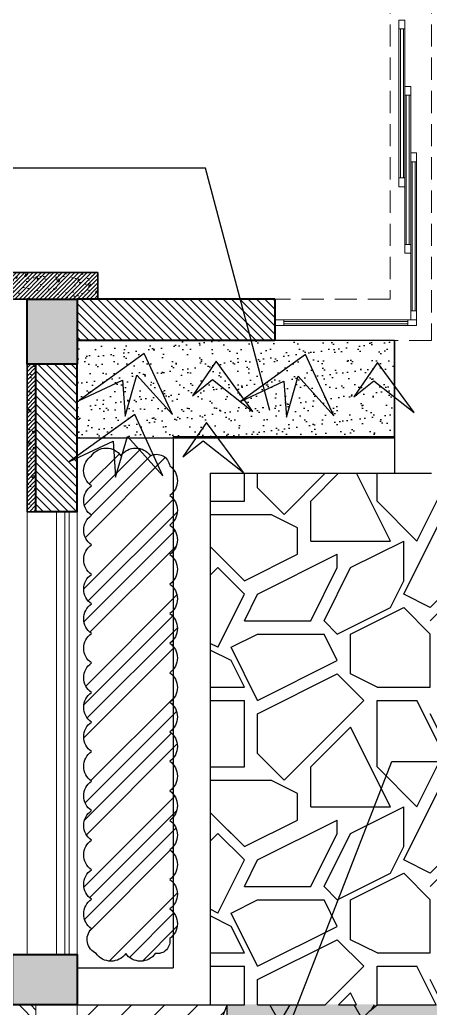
# Model space of a CAD drawing. Extents: x 141531 to 670160, y -200720 to 55914.
# Drawn here: x 518588 to 521370, y -179564 to -172870 of the extents above; entities that cross this region are included whole.
import ezdxf

# ---------------------------------------------------------------- set-up
doc = ezdxf.new("R2010")
doc.units = 0
doc.header["$LTSCALE"] = 1000
doc.header["$MEASUREMENT"] = 0
for name, pattern in [('ACAD_ISO03W100', [30, 12, -18]), ('building$0$c2$0$HIDDEN', [0.375, 0.25, -0.125]), ('DASH', [0.35, 0.25, -0.1])]:
    doc.linetypes.add(name, pattern=pattern)
for name, color, linetype, lineweight in [('01.0墙体线', 7, 'CONTINUOUS', 40), ('01.1新加墙体线', 1, 'CONTINUOUS', 35), ('01.2墙体填充', 251, 'CONTINUOUS', 5), ('02.1家具粗', 4, 'CONTINUOUS', 25), ('02.3家具细', 9, 'CONTINUOUS', 5), ('08.1窗外线', 2, 'CONTINUOUS', 18), ('08.2窗内线', 3, 'CONTINUOUS', 5), ('09.0门用线', 5, 'CONTINUOUS', 15), ('12.0填充线', 8, 'CONTINUOUS', 5), ('13.1柱填充', 8, 'CONTINUOUS', 0), ('16.0分割线', 6, 'ACAD_ISO03W100', 13)]:
    doc.layers.add(name, color=color, linetype=linetype, lineweight=lineweight)
for name, color, linetype in [('乔木标注', 10, 'CONTINUOUS'), ('填充', 3, 'CONTINUOUS'), ('植物', 3, 'CONTINUOUS'), ('灌木', 86, 'CONTINUOUS'), ('灌木填充', 56, 'CONTINUOUS'), ('设计', 4, 'CONTINUOUS')]:
    doc.layers.add(name, color=color, linetype=linetype)
doc.linetypes.add('ZIGZAG', pattern='A,0.0001,-0.2,[131,ltypeshp.shx,S=0.2,R=0,X=-0.2,Y=0],-0.4,[131,ltypeshp.shx,S=0.2,R=180,X=0.2,Y=0],-0.2', length=0.8001)

# ---------------------------------------------------------------- blocks, each defined once
blk = doc.blocks.new('A$C54B12387')
at = {"layer": '02.3家具细', "linetype": 'ACAD_ISO03W100'}
for p, q in [((-37.77768631686922, 20.02306508785114), (-1047.777686316869, 20.02306508785114)), ((-37.77768631686922, 0.02306508785113692), (-1047.777686316869, 0.02306508785113692))]:
    blk.add_line(p, q, dxfattribs=at)
at = {"layer": '09.0门用线'}
for p, q in [((-1047.777686316869, -9.976934912148863), (-1047.777686316869, 30.02306508785114)), ((-37.77768631686922, -9.976934912148863), (-37.77768631686922, 30.02306508785114))]:
    blk.add_line(p, q, dxfattribs=at)
blk.add_lwpolyline([(-1107.777686316869, 30.02306508785114), (22.22231368313078, 30.02306508785114), (22.22231368313078, -9.976934912148863), (-1107.777686316869, -9.976934912148863)], close=True, dxfattribs=at)
blk = doc.blocks.new('A$C51645BE0')
at = {"layer": '02.3家具细', "linetype": 'ACAD_ISO03W100'}
for p, q in [((-47.54707693099044, -16.62072877242463), (-47.54707693099044, 823.3792712275754)), ((-32.54707693099044, -16.62072877242463), (-32.54707693099044, 823.3792712275754))]:
    blk.add_line(p, q, dxfattribs=at)
at = {"layer": '09.0门用线'}
for p, q in [((-60.04707693099044, 823.3792712275754), (-20.04707693099044, 823.3792712275754)), ((-60.04707693099044, -16.62072877242463), (-20.04707693099044, -16.62072877242463))]:
    blk.add_line(p, q, dxfattribs=at)
blk.add_lwpolyline([(-20.04707693099044, 883.3792712275754), (-20.04707693099044, -76.62072877242463), (-60.04707693099044, -76.62072877242463), (-60.04707693099044, 883.3792712275754)], close=True, dxfattribs=at)
blk = doc.blocks.new('sssss')
at = {"layer": '01.2墙体填充'}
h = blk.add_hatch(dxfattribs=at)
h.set_pattern_fill('AN31C,_O', color=256, scale=200, angle=180)
h.set_pattern_definition([(225, (88499.7138645607, -602921.3055193122), (14.14213562373095, -14.14213562373095), []), (230, (88499.7138645607, -602921.3055193122), (-143.4520365201507, 12.55042699651904), [15, -165]), (175, (88499.7138645607, -602921.3055193122), (27.75026672259997, -150.4384267400024), [12, -132]), (280.4514, (88487.75952856068, -602920.2596513121), (-115.7018763428044, -137.8879084121907), [12.748038, -140.2284224]), (226.1842, (88499.7138645607, -602961.3055193122), (-213.4482097251289, 33.10380286580363), [22.5, -247.5]), (276.6356, (88481.92651556071, -602958.5468579123), (-186.9325411097407, -194.8235741800884), [19.1220576, -210.3426]), (171.1842, (88499.7138645607, -602961.3055193122), (-186.9323890267255, -194.8237201850649), [17.99999999999998, -197.9999999999999]), (201, (88479.7138645607, -602951.3055193122), (-119.3814104236923, 80.52377813306778), [15, -165]), (146, (88479.7138645607, -602951.3055193122), (-48.66306638431637, -145.0300090093706), [12, -132]), (251.4514, (88469.7654179607, -602944.5951981123), (-168.044525716298, -64.50609934199042), [12.74803799999999, -140.2284223999998]), (217.5, (88499.7138645607, -602921.3055193122), (-2.431971063458135, -66.57877076626228), [0, -130.4, 0, -134, 0, -132.5]), (187.5, (88499.7138645607, -602921.3055193122), (-52.61390748842974, -78.88234237647205), [0, -76.4, 0, -127.4, 0, -50.5]), (147.5, (88544.31386456068, -602921.3055193122), (-106.7644872344818, 4.510974346875964), [0, -50, 0, -156, 0, -207]), (137.5, (88564.31386456068, -602921.3055193122), (-116.6372338684772, -20.02099646646352), [0, -65, 0, -103.6, 0, -147])])
h.paths.add_polyline_path([(1652.846890380839, -1160.038606155751), (1652.846890380839, -1410.038606155751), (1862.846890380955, -1410.038606155751), (1862.846890380956, -1340.038606183574), (4282.846890380955, -1340.038606183691), (4622.846890380955, -1340.038606183691), (4762.846890381188, -1340.038606183691), (4762.846890381187, -1160.038606155867)])
h = blk.add_hatch(dxfattribs=at)
h.set_pattern_fill('ANSI31,_O', color=256, scale=400, angle=90)
h.set_pattern_definition([(135, (127373.1717902033, -602921.3055193122), (-28.2842712474619, -28.2842712474619), [])])
h.paths.add_polyline_path([(4622.846890380955, -1780.038606155751), (4342.846890380954, -1780.038606155751), (4342.846890381072, -2780.038606183691), (4622.846890380955, -2780.038606183691)])
h.paths.add_polyline_path([(4622.846890380954, -1340.03860618369), (4622.846890380955, -1620.03860618369), (5962.846890381072, -1620.038606183691), (5962.846890381072, -1340.038606183691)])
h = blk.add_hatch(dxfattribs=at)
h.set_pattern_fill('AN31C,_O', color=256, scale=200, angle=180)
h.set_pattern_definition([(225, (127373.1717902033, -602921.3055193122), (14.14213562373095, -14.14213562373095), []), (230, (127373.1717902033, -602921.3055193122), (-143.4520365201507, 12.55042699651904), [15, -165]), (175, (127373.1717902033, -602921.3055193122), (27.75026672259997, -150.4384267400024), [12, -132]), (280.4514, (127361.2174542033, -602920.2596513121), (-115.7018763428044, -137.8879084121907), [12.748038, -140.2284224]), (226.1842, (127373.1717902033, -602961.3055193122), (-213.4482097251289, 33.10380286580363), [22.5, -247.5]), (276.6356, (127355.3844412034, -602958.5468579123), (-186.9325411097407, -194.8235741800884), [19.1220576, -210.3426]), (171.1842, (127373.1717902033, -602961.3055193122), (-186.9323890267255, -194.8237201850649), [17.99999999999998, -197.9999999999999]), (201, (127353.1717902033, -602951.3055193122), (-119.3814104236923, 80.52377813306778), [15, -165]), (146, (127353.1717902033, -602951.3055193122), (-48.66306638431637, -145.0300090093706), [12, -132]), (251.4514, (127343.2233436033, -602944.5951981123), (-168.044525716298, -64.50609934199042), [12.74803799999999, -140.2284223999998]), (217.5, (127373.1717902033, -602921.3055193122), (-2.431971063458135, -66.57877076626228), [0, -130.4, 0, -134, 0, -132.5]), (187.5, (127373.1717902033, -602921.3055193122), (-52.61390748842974, -78.88234237647205), [0, -76.4, 0, -127.4, 0, -50.5]), (147.5, (127417.7717902033, -602921.3055193122), (-106.7644872344818, 4.510974346875964), [0, -50, 0, -156, 0, -207]), (137.5, (127437.7717902033, -602921.3055193122), (-116.6372338684772, -20.02099646646352), [0, -65, 0, -103.6, 0, -147])])
h.paths.add_polyline_path([(4282.846890380955, -2780.038606183691), (4342.846890381072, -2780.038606183691), (4342.846890380955, -1780.038606155751), (4282.846890380955, -1780.038606155635)])
at = {"layer": '12.0填充线'}
h = blk.add_hatch(dxfattribs=at)
h.set_pattern_fill('清波,_O', color=256, scale=800, angle=135)
h.set_pattern_definition([(135, (127373.1717902033, -602921.3055193122), (-1810.193359837562, 678.8225099390861), [12000, -1600, 4000, -800]), (135, (126337.9674625461, -602451.7866166043), (-186.6761902332488, -1318.047040131725), [2400, -264, 4800, -600]), (135, (126609.4964665218, -603119.2954180446), (-3320.573444452027, 2562.554975020048), [6400, -1120, 3200, -800])])
h.paths.add_polyline_path([(4342.846890380955, -9540.03860618369), (4342.846890380955, -6120.038606211629), (4182.846890380955, -6120.03860621163), (2822.846890381072, -6120.03860618369), (2822.846890381072, -7580.038606155751), (2822.846890381072, -7920.03860618369), (2482.846890381072, -7920.038606183691), (532.8468909632647, -7920.038606183691), (-177.1531096190447, -7920.038606183691), (-317.1531096190447, -7920.038606183691), (-497.1531096190447, -7920.038606155518), (-1997.153109619045, -7920.038606183691), (-2467.153109619045, -7920.038606183691), (-2577.153109619045, -7920.038606183691), (-2577.153109619045, -9540.03860618369)])
h.paths.add_polyline_path([(2862.694837045157, -6274.609788307775, -1), (3012.694837045157, -6274.609788307775, -1)], flags=16)
at = {"layer": '13.1柱填充'}
for points in [[(4622.846890380956, -1340.038606183691), (4282.846890380955, -1340.038606183691), (4282.846890380955, -1780.038606155751), (4622.846890380955, -1780.038606155751)], [(4182.846890380955, -5780.038606183691), (4182.846890380955, -6120.03860621163), (4622.846890380955, -6120.03860621163), (4622.846890380955, -5780.038606183691)]]:
    blk.add_hatch(color=256, dxfattribs=at).paths.add_polyline_path(points)
at = {"layer": '01.0墙体线'}
for p, q in [((5962.846890381072, -1340.038606183691), (4622.846890380955, -1340.038606183691)), ((5962.846890381072, -1620.038606183691), (4622.846890380955, -1620.038606183691)), ((4342.846890381072, -2780.038606183691), (4342.846890380955, -1780.038606155751)), ((4622.846890380955, -2780.038606183691), (4622.846890380955, -1780.038606155751)), ((4622.846890380955, -2780.038606183691), (4342.846890381072, -2780.038606183691)), ((4622.846890380839, -5780.038606183691), (4622.846890380955, -6120.03860621163))]:
    blk.add_line(p, q, dxfattribs=at)
at = {"layer": '01.0墙体线', "ltscale": 0.1}
for p, q in [((5962.846890381072, -1340.038606183691), (5962.846890381072, -1620.038606183691)), ((4622.846890380955, -5780.038606183574), (4622.846890380955, -6120.03860621163))]:
    blk.add_line(p, q, dxfattribs=at)
at = {"layer": '01.0墙体线'}
blk.add_lwpolyline([(4282.846890380955, -1780.038606155751), (4282.846890380955, -1340.038606183691), (4622.846890380955, -1340.038606183691), (4622.846890380955, -1780.038606155751)], close=True, dxfattribs=at)
at = {"layer": '01.0墙体线', "ltscale": 0.1}
blk.add_lwpolyline([(4182.846890380955, -6120.03860621163), (4182.846890380955, -5780.038606183691), (4622.846890380955, -5780.038606183691), (4622.846890380955, -6120.03860621163)], close=True, dxfattribs=at)
at = {"layer": '01.1新加墙体线'}
for p, q in [((4762.846890381188, -1160.038606155867), (1652.846890380839, -1160.038606155751)), ((4762.846890381188, -1160.038606155867), (4762.846890381188, -1340.038606183691)), ((4282.846890380955, -1340.038606183691), (1862.846890380955, -1340.038606183574)), ((4282.846890380955, -1780.038606155751), (4282.846890380955, -2780.038606183691)), ((4342.846890381072, -2780.038606183691), (4282.846890380955, -2780.038606183691))]:
    blk.add_line(p, q, dxfattribs=at)
at = {"layer": '02.1家具粗'}
blk.add_lwpolyline([(1862.846890380839, -1410.038606155751), (1652.846890380839, -1410.038606155751), (1652.846890380839, -1160.038606155751), (4762.846890380955, -1160.038606155867), (4762.846890380955, -1340.038606183691), (1862.846890380839, -1340.038606155751), (1862.846890380839, -1410.038606155751)], dxfattribs=at)
at = {"layer": '08.1窗外线'}
for p, q in [((4282.846890380955, -2780.038606183691), (4282.846890380955, -5780.038606155751)), ((4482.846890381072, -2780.038606183691), (4482.846890380955, -5780.038606155751)), ((4622.846890380955, -2780.038606183691), (4622.846890380955, -5780.038606155751))]:
    blk.add_line(p, q, dxfattribs=at)
at = {"layer": '08.1窗外线', "ltscale": 0.1}
for points in [[(-2857.153109619045, -7920.038606183691), (-2857.153109619045, -9820.03860618369), (4622.846890380955, -9820.03860618369), (4622.846890380955, -6120.038606183458)], [(-2577.153109619045, -7920.038606183691), (-2577.153109619045, -9540.03860618369), (4342.846890380955, -9540.03860618369), (4342.846890380955, -6120.038606183458)]]:
    blk.add_lwpolyline(points, dxfattribs=at)
at = {"layer": '08.2窗内线'}
for p, q in [((4537.846890381072, -2780.038606183691), (4537.846890380955, -5780.038606155751)), ((4567.846890380955, -2780.038606183691), (4567.846890380955, -5780.038606155751))]:
    blk.add_line(p, q, dxfattribs=at)
at = {"layer": '16.0分割线', "linetype": 'building$0$c2$0$HIDDEN', "ltscale": 0.6}
for points in [[(7022.846890381072, 5019.961393872421), (7022.846890381072, -1620.038606183691), (5962.846890381072, -1620.038606183691)], [(6742.846890381072, 5019.961393872421), (6742.846890381072, -1340.038606183691), (5962.846890381072, -1340.038606183691)]]:
    blk.add_lwpolyline(points, dxfattribs=at)
at = {"layer": '02.1家具粗', "rotation": 90}
for name, p in [('A$C54B12387', (6832.869955468923, 527.7390801331785)), ('A$C54B12387', (6872.869955468923, 77.7390801331785)), ('A$C54B12387', (6912.869955468923, -372.2609198668215)), ('A$C51645BE0', (6846.226161608589, -1459.9915292527))]:
    blk.add_blockref(name, p, dxfattribs=at)

msp = doc.modelspace()

# ---------------------------------------------------------------- hatches: boundary and pattern name
at = {"layer": '植物'}
h = msp.add_hatch(dxfattribs=at)
h.set_pattern_fill('GRASS', color=8, scale=150, style=0)
h.set_pattern_definition([(90, (0, 0), (-299.3386424999999, 299.3386425), [79.374198, -519.303045]), (45, (0, 0), (-299.3388465244531, 299.3388465244531), [79.374198, -343.954845]), (135, (0, 0), (-299.3388465244531, -299.3388465244531), [79.374198, -343.954845])])
edge = h.paths.add_edge_path()
edge.add_line((529877.7224626108, -176341.4382966139), (529877.7224626108, -177980.2561468896))
edge.add_line((529877.7224626108, -177980.2561468896), (529877.7224626108, -179861.8264880377))
edge.add_arc((528664.0483636793, -184365.5145301236), 4664.355346545197, 74.91795780203441, 141.3925539093199)
edge.add_arc((522838.9667078115, -179625.1567662766), 2846.336936240639, 258.1699049668415, 319.9921740662912, ccw=False)
edge.add_arc((522839.8219525127, -179621.0736560449), 2850.508654431459, 178.3096170879994, 258.1699049668407, ccw=False)
edge.add_line((519990.5537667215, -179536.9880185868), (525277.7224626741, -179541.4382965857))
edge.add_line((525277.7224626741, -179541.4382965857), (525277.7224626745, -175041.4382965859))
edge.add_line((525277.7224626745, -175041.4382965859), (524357.7224626122, -175041.4382965859))
edge.add_line((524357.7224626122, -175041.4382965859), (524357.722462612, -174761.4382965859))
edge.add_line((524357.722462612, -174761.4382965859), (526857.7224626114, -174761.4382965861))
edge.add_line((526857.7224626114, -174761.4382965861), (526857.7224626117, -167861.4382965301))
edge.add_line((526857.7224626117, -167861.4382965301), (526257.7224626114, -167861.4382965301))
edge.add_line((526257.7224626114, -167861.4382965301), (526257.7224626116, -161061.4382965856))
edge.add_line((526257.7224626116, -161061.4382965856), (525664.3066121985, -160995.7976417362))
edge.add_arc((528900.2740445666, -161359.3821866411), 3256.32905963764, 80.71353638193062, 173.5892876465578, ccw=False)
edge.add_arc((530208.8769035366, -161920.7441775264), 3855.38741857956, 2.6147972675971687e-12, 101.71977996737388, ccw=False)
edge.add_arc((537564.4509100957, -163081.2908783881), 3687.570310591164, 161.6561775590451, 248.9458454657486)
edge.add_line((536239.6905895713, -166522.6837488285), (536609.7168895401, -166812.034855111))
edge.add_line((536609.7168895401, -166812.034855111), (536801.4873167855, -167894.1082056122))
edge.add_line((536801.4873167855, -167894.1082056122), (537332.4837742855, -169015.2090889972))
edge.add_line((537332.4837742855, -169015.2090889972), (537274.333060214, -170894.097817163))
edge.add_line((537274.333060214, -170894.097817163), (537573.9600523558, -171570.7287626891))
edge.add_line((537573.9600523558, -171570.7287626891), (538335.5498742068, -172468.861608515))
edge.add_line((538335.5498742068, -172468.861608515), (538534.5015709653, -173213.1559205071))
edge.add_line((538534.5015709653, -173213.1559205071), (537502.1804232171, -174775.2310317635))
edge.add_line((537502.1804232171, -174775.2310317635), (536860.4145328017, -176341.4382966139))
edge.add_line((536860.4145328017, -176341.4382966139), (529877.7224626108, -176341.4382966139))
edge.add_line((529877.7224626108, -176341.4382966139), (529877.7224626108, -179861.8264880377))
edge.add_line((529877.7224626108, -179861.8264880377), (529877.7224626108, -176341.4382966139))
h.paths.add_polyline_path([(525418.1195121993, -178928.4017747609), (525327.7224626744, -178756.8117390911), (525327.7224626744, -178428.4017747609), (525545.9551414195, -178406.0220916133), (525727.7224626744, -178809.68572892)], flags=16)
h.paths.add_polyline_path([(525778.4808638868, -178716.6768823628), (526126.3266978818, -178762.4588171549), (526238.7574552827, -178351.090322403), (526064.6928678451, -178100.8061766446), (525633.491104281, -178359.2950023293)], flags=16)
h.paths.add_polyline_path([(526498.2305120719, -178806.9039977642), (526249.0155473357, -178627.9266109852), (526378.213644905, -178188.3871497301), (526871.3610543751, -178254.8247422171), (526694.1602371631, -178658.4883795239)], flags=16)
h.paths.add_polyline_path([(526887.5761961384, -178502.5370708672), (526715.9850775318, -178923.9839743403), (526986.0093616658, -179171.7448314857), (527327.7224626744, -178928.4017747609), (527289.6744390002, -178530.9440346587)], flags=16)
h.paths.add_polyline_path([(527425.3158500113, -178918.5639686866), (527773.1616840063, -178964.3459034786), (527885.5924414074, -178552.9774087268), (527711.5278539696, -178302.6932629684), (527430.9923192543, -178537.2014129195)], flags=16)
h.paths.add_polyline_path([(528045.2640480757, -178621.9353262922), (527817.1834266549, -178283.6074470565), (527925.2471809088, -178003.4184782581), (528418.3945903789, -178069.8560707451), (528241.1937731669, -178473.5197080519)], flags=16)
h.paths.add_polyline_path([(528301.092430512, -178502.5370708672), (528129.5013119054, -178923.9839743403), (528657.1494770298, -179171.7448314857), (528784.6463121921, -178646.9468876264), (528535.0780574109, -178423.3216851161)], flags=16)
h.paths.add_polyline_path([(528878.9386107197, -178918.5639686866), (529226.7844447148, -178964.3459034786), (529339.2152021157, -178552.9774087268), (529165.150614678, -178302.6932629684), (528884.6150799628, -178537.2014129195)], flags=16)
h.paths.add_polyline_path([(529498.8868087841, -178621.9353262922), (529270.8061873633, -178283.6074470565), (529378.8699416172, -178003.4184782581), (529821.4410542876, -178063.0423527132), (529811.1142145953, -178522.1708913674)], flags=16)
h.paths.add_polyline_path([(521627.8946772941, -179707.0122689554), (521783.8749720569, -179601.8595909104), (522246.4115253283, -179586.9954017885), (522179.9739328412, -180080.1428112585), (521776.3102955344, -179902.9419940465)], flags=16)
h.paths.add_polyline_path([(521747.2929327191, -179962.8406513916), (521325.8460292461, -179791.2495327851), (521078.0851721006, -180061.273816919), (521431.0256463295, -180466.4837852439), (521728.5194314794, -180228.5780218568)], flags=16)
h.paths.add_polyline_path([(521331.2660348999, -180500.5803052646), (521285.4841001078, -180848.4261392596), (521696.8525948597, -180960.8568966606), (521947.136740618, -180786.7923092229), (521712.6285906668, -180506.2567745076)], flags=16)
h.paths.add_polyline_path([(521627.8946772941, -181120.5285033289), (521966.2225565299, -180892.4478819082), (522246.4115253283, -181000.5116361621), (522179.9739328412, -181493.6590456321), (521776.3102955344, -181316.4582284201)], flags=16)
h.paths.add_polyline_path([(521747.2929327191, -181376.3568857652), (521325.8460292461, -181204.7657671586), (521078.0851721006, -181732.4139322831), (521602.8831159599, -181859.9107674454), (521826.5083184703, -181610.3425126642)], flags=16)
h.paths.add_polyline_path([(521331.2660348999, -181954.203065973), (521285.4841001078, -182302.048899968), (521696.8525948597, -182414.479657369), (521947.136740618, -182240.4150699313), (521712.6285906668, -181959.879535216)], flags=16)
at = {"layer": '灌木填充', "ltscale": 0.3}
h = msp.add_hatch(dxfattribs=at)
h.set_pattern_fill('AR-SAND', color=56, scale=50, style=0)
h.set_pattern_definition([(37.50000000000001, (0, 0), (-4.000078239960125, 122.3533093323356), [0, -96.52, 0, -107.95, 0, -103.1875]), (7.499999999999999, (0, 0), (112.3808207845006, 179.2062751420885), [0, -52.07000000000001, 0, -86.995, 0, -33.3375]), (327.5, (-78.105, 0), (197.7480925603645, 0.3592961696364028), [0, -31.75, 0, -114.3, 0, -149.225]), (317.5, (-78.105, 0), (190.8891131180743, 55.73233081430404), [0, -15.875, 0, -74.92999999999999, 0, -85.725])])
h.paths.add_polyline_path([(521127.7224626121, -175041.4382965859), (518977.722462612, -175041.4382965859), (518977.722462612, -175701.4382965719), (519627.722462612, -175701.4382965719), (521127.7224626121, -175701.4382965719)])
h = msp.add_hatch(dxfattribs=at)
h.set_pattern_fill('ANSI34', color=56, scale=50, style=0)
h.set_pattern_definition([(45, (0, 0), (-336.7596045400933, 336.7596045400933), []), (45, (112.25325, 0), (-336.7596045400933, 336.7596045400933), []), (45, (224.5065, 0), (-336.7596045400933, 336.7596045400933), []), (45, (336.76, 0), (-336.7596045400933, 336.7596045400933), [])])
edge = h.paths.add_edge_path()
edge.add_arc((519173.4721158263, -175892.5075017019), 122.0789849185691, 35.000000049749076, 144.9999999502509, ccw=False)
edge.add_arc((519373.4746158263, -175892.5075017019), 122.0789849185691, 35.000000049749076, 144.9999999502509, ccw=False)
edge.add_arc((519514.6518496283, -175902.8799832273), 90.3253822741382, 7.12046366546798, 117.1204635659781, ccw=False)
edge.add_arc((519534.2589888931, -175991.6848702155), 122.0789849186096, -54.99999995024751, 54.99999995024751, ccw=False)
edge.add_arc((519534.2589888931, -176191.6873702155), 122.0789849186096, -54.99999995024751, 54.99999995024751, ccw=False)
edge.add_arc((519534.2589888931, -176391.6898702155), 122.0789849186096, -54.99999995024751, 54.99999995024751, ccw=False)
edge.add_arc((519534.2589888931, -176591.6923702155), 122.0789849185763, -54.99999995026212, 54.99999995026991, ccw=False)
edge.add_arc((519534.2589888931, -176791.6948702155), 122.0789849186096, -54.99999995024751, 54.99999995024751, ccw=False)
edge.add_arc((519534.2589888931, -176991.6973702155), 122.0789849186096, -54.99999995024751, 54.99999995024751, ccw=False)
edge.add_arc((519534.2589888931, -177191.6998702155), 122.0789849186096, -54.99999995024751, 54.99999995024751, ccw=False)
edge.add_arc((519534.2589888931, -177391.7023702155), 122.0789849186096, -54.99999995024751, 54.99999995024751, ccw=False)
edge.add_arc((519534.2589888931, -177591.7048702155), 122.0789849186096, -54.99999995024751, 54.99999995024751, ccw=False)
edge.add_arc((519534.2589888931, -177791.7073702155), 122.0789849186096, -54.99999995024751, 54.99999995024751, ccw=False)
edge.add_arc((519534.2589888931, -177991.7098702155), 122.0789849186096, -54.99999995024751, 54.99999995024751, ccw=False)
edge.add_arc((519534.2589888931, -178191.7123702155), 122.0789849186096, -54.99999995024751, 54.99999995024751, ccw=False)
edge.add_arc((519534.2589888931, -178391.7148702155), 122.0789849186096, -54.99999995024751, 54.99999995024751, ccw=False)
edge.add_arc((519534.2589888931, -178591.7173702155), 122.0789849186096, -54.99999995024751, 54.99999995024751, ccw=False)
edge.add_arc((519534.2589888931, -178791.7198702155), 122.0789849186096, -54.99999995024751, 54.99999995024751, ccw=False)
edge.add_arc((519534.2589888931, -178991.7223702155), 122.0789849186096, -54.99999995024751, 54.99999995024751, ccw=False)
edge.add_arc((519519.534742911, -179108.2195212456), 86.33642402155144, -98.98503524821012, 11.01496465231412, ccw=False)
edge.add_arc((519406.0497731508, -179123.4748960536), 122.0789849186335, 215.0000000497447, 324.99999995025536, ccw=False)
edge.add_arc((519206.0472731507, -179123.4748960536), 122.0789849186335, 215.0000000497447, 324.99999995025536, ccw=False)
edge.add_arc((519148.3753883187, -179098.3781685462), 104.1118482216212, 136.0100831367407, 246.0100830372674, ccw=False)
edge.add_arc((519143.4924950362, -178926.0679325879), 122.0789849186096, 125.00000004975249, 234.9999999502475, ccw=False)
edge.add_arc((519143.4924950362, -178726.0654325879), 122.0789849186096, 125.00000004975249, 234.9999999502475, ccw=False)
edge.add_arc((519143.4924950362, -178526.0629325879), 122.0789849186096, 125.00000004975249, 234.9999999502475, ccw=False)
edge.add_arc((519143.4924950362, -178326.0604325879), 122.0789849186096, 125.00000004975249, 234.9999999502475, ccw=False)
edge.add_arc((519143.4924950362, -178126.0579325879), 122.0789849186096, 125.00000004975249, 234.9999999502475, ccw=False)
edge.add_arc((519143.4924950362, -177926.0554325879), 122.0789849186096, 125.00000004975249, 234.9999999502475, ccw=False)
edge.add_arc((519143.4924950362, -177726.0529325879), 122.0789849186096, 125.00000004975249, 234.9999999502475, ccw=False)
edge.add_arc((519143.4924950361, -177526.0504325879), 122.0789849185763, 125.0000000497379, 234.9999999502699, ccw=False)
edge.add_arc((519143.4924950362, -177326.0479325879), 122.0789849186096, 125.00000004975249, 234.9999999502475, ccw=False)
edge.add_arc((519143.4924950362, -177126.0454325879), 122.0789849186096, 125.00000004975249, 234.9999999502475, ccw=False)
edge.add_arc((519143.4924950362, -176926.0429325879), 122.0789849186096, 125.00000004975249, 234.9999999502475, ccw=False)
edge.add_arc((519143.4924950362, -176726.0404325879), 122.0789849186096, 125.00000004975249, 234.9999999502475, ccw=False)
edge.add_arc((519143.4924950362, -176526.0379325879), 122.0789849186096, 125.00000004975249, 234.9999999502475, ccw=False)
edge.add_arc((519143.4924950362, -176326.0354325879), 122.0789849186096, 125.00000004975249, 234.9999999502475, ccw=False)
edge.add_arc((519143.4924950362, -176126.0329325879), 122.0789849186096, 125.00000004975249, 234.9999999502475, ccw=False)
edge.add_arc((519144.7330212581, -175924.25877754), 124.2417763824155, 125.00000004974859, 234.9999999502436, ccw=False)
at = {"layer": '灌木填充'}
h = msp.add_hatch(dxfattribs=at)
h.set_pattern_fill('ANSI31', color=56, scale=100, style=0)
h.set_pattern_definition([(45, (0, 0), (-112.2532015133644, 112.2532015133644), [])])
edge = h.paths.add_edge_path()
edge.add_arc((518661.547578333, -181789.7778356471), 1329.183289252657, 283.7609512766718, 370.865736870146)
edge.add_arc((522703.0558547926, -180577.0702227131), 2900.391179538222, 171.776639155929, 199.373790223821, ccw=False)
edge.add_arc((522703.0558547946, -180577.0702227134), 2900.39117954022, 159.0798640516052, 171.7766391559294, ccw=False)
edge.add_line((519993.861231306, -179541.4382965857), (518977.722462612, -179541.4382966138))
edge.add_line((518977.722462612, -179541.4382966138), (518977.722462612, -183080.8090742233))
at = {"layer": '灌木填充', "ltscale": 0.3}
h = msp.add_hatch(dxfattribs=at)
h.set_pattern_fill('TRIANG', color=56, scale=200, style=0)
h.set_pattern_definition([(59.99999999999999, (0, 0), (-285.749897581405, 494.9334591314033), [285.75, -285.75]), (120, (0, 0), (-571.499897581405, 5.913140346258672e-05), [285.75, -285.75]), (0, (-142.875, 247.467), (285.75, 494.9333999999999), [285.75, -285.75])])
edge = h.paths.add_edge_path()
edge.add_arc((523039.8630417194, -179592.0779024317), 3046.422721606797, 179.047548685773, 218.1269618707361)
edge.add_arc((519705.1120531902, -180832.1046851868), 1136.264955403446, 325.6671334638446, 372.2328856211984)
edge.add_arc((518823.4452524288, -181023.2575596079), 2038.415590809921, 12.23288562120084, 20.97932364556202)
edge.add_arc((521468.8210526285, -180143.6204359304), 757.0601609391721, 127.3048881853872, 191.4140982475803, ccw=False)
edge.add_line((521009.9999999996, -179541.4382965857), (519993.861231306, -179541.4382965857))

# ---------------------------------------------------------------- linework, layer by layer
at = {"layer": '乔木标注', "ltscale": 0.3}
for points in [[(520281.6255346862, -175515.4801526774), (519847.2083365578, -173875.8426454468), (518126.8055094756, -173875.8426454468)], [(519981.5712652933, -180795.9795084732), (521110.1500229978, -177892.8666892886), (522291.2736650282, -177892.8666892886)]]:
    msp.add_lwpolyline(points, dxfattribs=at)
at = {"layer": '填充', "color": 8}
for p, q in [((520109.9999999997, -176130.0000000001), (520109.9999999997, -175941.438296586)), ((520199.9999999997, -176040.0000000001), (520199.9999999997, -175941.438296586)), ((520379.9893181025, -176220.0095129804), (520658.5605344968, -175941.438296586)), ((520559.9893181022, -176130.0095129806), (520748.5605344967, -175941.4382965861)), ((521099.989795664, -176399.9834279099), (520870.7172297727, -175941.4382965858)), ((521009.9999999997, -176130), (521009.9999999997, -175941.438296586)), ((520379.9958008573, -176219.996377765), (520199.9962542733, -176039.9968311811)), ((521279.9952677289, -176399.9724837345), (521459.9897956641, -176039.98342791)), ((519877.7224626119, -176130), (520109.9999999997, -176130)), ((520559.9999999997, -176400), (520559.9999999997, -176130)), ((521279.9958008571, -176399.9963777649), (521009.9958445851, -176129.9964214929)), ((519877.7224626119, -176220), (520289.9999999997, -176220)), ((520469.9923612755, -176309.9962428509), (520289.9978333632, -176219.9989788833)), ((521189.9918959027, -176760.0157625171), (521459.9917376501, -176220.0160790909)), ((520469.9999999997, -176490), (520469.9999999997, -176310)), ((520109.9957699365, -176669.9963408034), (519877.722462612, -176437.7230334788)), ((520019.9957699365, -176579.9963408035), (519877.7224626119, -176437.7230334789)), ((520559.9999999997, -176400), (521099.9999999997, -176400)), ((520830.0028639653, -176579.9962721085), (521189.9919197269, -176400.0017440477)), ((521189.9999999997, -176670), (521189.9999999997, -176400)), ((520110.0028726858, -176669.9962728287), (520469.9919284474, -176490.0017447678)), ((520200.0028639652, -176759.9962721086), (520740.002547297, -176489.9964301726)), ((520739.9999999997, -176580), (520739.9999999997, -176490)), ((519877.7224626119, -176632.2763684709), (519929.9771203812, -176580.0217107016)), ((520109.9957699366, -176759.9963408034), (519929.9962233527, -176579.9967942195)), ((520559.9918959027, -176940.0157625171), (520739.9864238378, -176580.0267066926)), ((520649.9918959028, -176940.0157625169), (520829.9864238378, -176580.0267066925)), ((521369.9770568708, -176940.0217711916), (521729.9770409932, -176580.0217870692)), ((521369.9893181025, -176850.0095099599), (521639.9892743744, -176580.0095536879)), ((521100.002736032, -176849.9945279123), (521189.9999999997, -176670)), ((519929.9919250159, -177120.0157055398), (520109.9864529512, -176760.0266497154)), ((520110.0055999976, -176939.9908000208), (520200.0028639652, -176759.9962721086)), ((521369.992304298, -176849.9962137375), (521189.9977763857, -176759.9989497699)), ((520740.0028639651, -177029.9962721086), (521099.9919197267, -176850.0017440478)), ((520830.0028639652, -177029.9962721086), (521189.9919197269, -176850.0017440477)), ((521369.9957669162, -177029.9963408034), (521189.9962203322, -176849.9967942195)), ((520109.9999999997, -176940), (520559.9999999997, -176940)), ((520739.9957669162, -177029.9963408033), (520649.9953572282, -176939.9959311153)), ((520020.0028726858, -177119.9962728287), (520199.9974005666, -177029.9990087982)), ((520199.9999999997, -177030), (520649.9999999997, -177030)), ((520739.9897963844, -177209.9834191896), (520649.9925323538, -177029.9888913088)), ((520829.9999999997, -177300), (520829.9999999997, -177030)), ((521369.9999999997, -177390), (521369.9999999997, -177030)), ((519929.9923114085, -177119.9962168656), (519877.722462612, -177093.861292464)), ((520199.9897963841, -177479.9834191896), (520019.9952683233, -177119.994363428)), ((520019.9923114085, -177209.9962168656), (519877.7224626119, -177138.8612924582)), ((520109.9898319374, -177389.9834735752), (520019.992567907, -177209.9889456943)), ((520200.0028639651, -177479.9962721086), (520740.002547297, -177209.9964301726)), ((520200.0028639652, -177569.9962721086), (520740.002547297, -177299.9964301726)), ((520919.9957669162, -177479.9963408035), (520739.9962203322, -177299.9967942195)), ((521009.9923042981, -177389.9962137375), (520829.9977763859, -177299.9989497699)), ((519877.7224626119, -177390), (520109.9999999997, -177390)), ((521009.9999999997, -177390), (521369.9999999997, -177390)), ((519877.7224626119, -177480), (520109.9999999997, -177480)), ((520109.9999999997, -177930.0000000001), (520109.9999999997, -177480.0000000001)), ((520379.9893181022, -178020.00950996), (520919.9892306463, -177480.009597416)), ((521009.9999999997, -177480), (521279.9999999997, -177480)), ((521009.9999999997, -177930), (521009.9999999997, -177480)), ((521459.9897963844, -177839.9834191897), (521279.9952683235, -177479.994363428)), ((520199.9999999997, -177840.0000000001), (520199.9999999997, -177570.0000000001)), ((521549.9897963842, -177929.9834191896), (521369.9952683233, -177569.9943634279)), ((520559.9893181022, -177930.00950996), (520829.9892743743, -177660.009553688)), ((521099.9897963842, -178199.9834191897), (520829.9899544482, -177659.9837358578)), ((520379.9957669162, -178019.9963408035), (520199.9962203322, -177839.9967942195)), ((521279.9952684491, -178199.9724750141), (521459.9897963844, -177839.9834191897)), ((519877.7224626119, -177930), (520109.9999999997, -177930)), ((520559.9999999997, -178200), (520559.9999999997, -177930)), ((521279.9957669161, -178199.9963408034), (521009.9958106441, -177929.9963845314)), ((519877.7224626119, -178020), (520289.9999999997, -178020)), ((520469.992304298, -178109.9962137374), (520289.9977763857, -178019.9989497698)), ((521189.9918990309, -178560.0157554066), (521459.9917407783, -178020.0160719805)), ((520469.9999999997, -178290), (520469.9999999997, -178110)), ((520559.9999999997, -178200), (521099.9999999997, -178200)), ((520830.0029183511, -178379.9962365552), (521189.9919741127, -178200.0017084944)), ((521189.9999999997, -178470), (521189.9999999997, -178200)), ((520109.9957359954, -178469.9963038418), (519877.7224626119, -178237.7230304582)), ((520019.9957359955, -178379.9963038419), (519877.7224626119, -178237.7230304582)), ((520110.0029270715, -178469.9962372753), (520469.9919828332, -178290.0017092145)), ((520200.0029183509, -178559.9962365553), (520740.0026016828, -178289.9963946193)), ((520739.9999999997, -178380), (520739.9999999997, -178290)), ((519877.7224626119, -178432.2763654505), (519929.9771203812, -178380.0217076812)), ((520109.9957359956, -178559.9963038419), (519929.9961894116, -178379.9967572579)), ((520559.9918990309, -178740.0157554064), (520739.986426966, -178380.0266995819)), ((520649.9918990309, -178740.0157554065), (520829.986426966, -178380.026699582)), ((521369.9770568708, -178740.0217681711), (521729.9770409932, -178380.0217840487)), ((521369.9893181025, -178650.0095069395), (521639.9892743744, -178380.0095506675)), ((521100.002736032, -178649.9945279123), (521189.9999999997, -178470)), ((519929.9919281442, -178920.0156984292), (520109.9864560794, -178560.0266426047)), ((520110.0056543833, -178739.9907644675), (520200.0029183509, -178559.9962365553)), ((521369.9922473207, -178649.9961846241), (521189.9977194085, -178559.9989206565)), ((520740.0029183509, -178829.9962365553), (521099.9919741126, -178650.0017084944)), ((520830.002918351, -178829.9962365553), (521189.9919741127, -178650.0017084944)), ((521369.995732975, -178829.9963038418), (521189.9961863911, -178649.9967572578)), ((520109.9999999997, -178740), (520559.9999999997, -178740)), ((520739.9957329751, -178829.9963038417), (520649.995323287, -178739.9958941537)), ((520020.0029270715, -178919.9962372754), (520199.9974549523, -178829.9989732449)), ((520199.9999999997, -178830), (520649.9999999997, -178830)), ((520739.9897971044, -179009.9834104692), (520649.9925330739, -178829.9888825883)), ((520829.9999999997, -179100), (520829.9999999997, -178830)), ((521369.9999999997, -179190), (521369.9999999997, -178830)), ((519929.9922544312, -178919.9961877522), (519877.7224626119, -178893.8612918392)), ((520019.9922544312, -179009.9961877522), (519877.7224626119, -178938.8612918334)), ((520199.9897971043, -179279.9834104689), (520019.9952690435, -178919.9943547073)), ((520109.9898326575, -179189.9834648547), (520019.9925686271, -179009.9889369738)), ((520200.002918351, -179279.9962365553), (520740.0026016828, -179009.9963946193)), ((520200.0029183511, -179369.9962365553), (520740.0026016829, -179099.9963946193)), ((520919.9957329751, -179279.9963038419), (520739.9961863911, -179099.996757258)), ((521009.9922473206, -179189.996184624), (520829.9977194084, -179099.9989206564)), ((519877.7224626119, -179190), (520109.9999999997, -179190)), ((521009.9999999997, -179190), (521369.9999999997, -179190)), ((519877.7224626119, -179280), (520109.9999999997, -179280)), ((520109.9999999997, -179541.4382965857), (520109.9999999997, -179280.0000000001)), ((520658.5605284563, -179541.4382965857), (520919.9892306464, -179280.0095943955)), ((521009.9999999997, -179280), (521279.9999999997, -179280)), ((521009.9999999997, -179541.4382965857), (521009.9999999997, -179280)), ((521410.7172401134, -179541.4382965857), (521279.9952690435, -179279.9943547075)), ((520199.9999999995, -179541.4382965857), (520199.9999999997, -179370.0000000001)), ((521455.7172400685, -179541.4382965857), (521369.9952690435, -179369.9943547074)), ((520748.5605284562, -179541.4382965857), (520829.9892743743, -179460.0095506676)), ((520870.7172399334, -179541.4382965857), (520829.9899551683, -179459.9837271373)), ((519877.7224626122, -179541.4382965857), (520109.9999999997, -179541.4382965857)), ((520199.9999999994, -179541.4382965857), (520658.5605284563, -179541.4382965857)), ((520748.5605284562, -179541.4382965857), (520870.7172399334, -179541.4382965857)), ((521009.9999999997, -179541.4382965857), (521410.7172401133, -179541.4382965856))]:
    msp.add_line(p, q, dxfattribs=at)
at = {"layer": '植物'}
for points in [[(519431.4847994089, -175129.7765623751), (518990.2180650717, -175447.2345728287), (519284.3962655229, -175310.2266408554), (519301.110639962, -175554.1676892706), (519381.3411097523, -175276.8096962571), (519622.0319527836, -175544.1428824593)], [(519918.1232476964, -175182.8808162629), (519758.0604447076, -175416.5916072089), (519894.7430586283, -175306.9275774071), (520168.1088528087, -175522.6606455955)], [(520524.9553385429, -175136.9207139048), (520083.6886042057, -175454.3787243583), (520377.8668046569, -175317.3707923851), (520394.581179096, -175561.3118408002), (520474.8116488863, -175283.9538477868), (520715.5024919176, -175551.2870339889)], [(521011.5937868304, -175190.0249677926), (520851.5309838416, -175423.7357587385), (520988.2135977623, -175314.0717289367), (521261.5793919427, -175529.8047971251)], [(519367.162803105, -175544.1377461927), (518925.8960687678, -175861.5957566463), (519220.0742692187, -175724.587824673), (519236.7886436578, -175968.5288730882), (519317.0191134481, -175691.1708800747), (519557.7099564794, -175958.5040662769)], [(519853.8012513925, -175597.2420000805), (519693.7384484037, -175830.9527910265), (519830.4210623241, -175721.2887612247), (520103.7868565045, -175937.0218294131)]]:
    msp.add_lwpolyline(points, close=True, dxfattribs=at)
at = {"layer": '灌木', "linetype": 'ZIGZAG', "ltscale": 0.2}
msp.add_lwpolyline([(521127.7224626121, -175041.4382965859), (518977.722462612, -175041.4382965859), (518977.722462612, -175701.4382965719), (519627.722462612, -175701.4382965719), (521127.7224626121, -175701.4382965719)], close=True, dxfattribs=at)
at = {"layer": '灌木'}
msp.add_lwpolyline([(519073.4708658264, -175822.4858724921, -0.52056705), (519273.4733658263, -175822.4858724921, -0.52056705), (519473.4758658262, -175822.4858724921, -0.52056705), (519604.2806181029, -175891.6836202155, -0.52056705), (519604.2806181029, -176091.6861202155, -0.52056705), (519604.2806181029, -176291.6886202155, -0.52056705), (519604.2806181029, -176491.6911202155, -0.52056705), (519604.2806181029, -176691.6936202155, -0.52056705), (519604.2806181029, -176891.6961202155, -0.52056705), (519604.2806181029, -177091.6986202155, -0.52056705), (519604.2806181029, -177291.7011202155, -0.52056705), (519604.2806181029, -177491.7036202155, -0.52056705), (519604.2806181029, -177691.7061202155, -0.52056705), (519604.2806181029, -177891.7086202155, -0.52056705), (519604.2806181029, -178091.7111202155, -0.52056705), (519604.2806181029, -178291.7136202155, -0.52056705), (519604.2806181029, -178491.7161202155, -0.52056705), (519604.2806181029, -178691.7186202155, -0.52056705), (519604.2806181029, -178891.7211202155, -0.52056705), (519604.2806181029, -179091.7236202155, -0.52056705), (519506.0510231508, -179193.4965252634, -0.52056705), (519306.0485231507, -179193.4965252634, -0.52056705), (519106.0460231507, -179193.4965252634, -0.52056705), (519073.4708658264, -179026.0691825879, -0.52056705), (519073.4708658264, -178826.0666825879, -0.52056705), (519073.4708658264, -178626.0641825879, -0.52056705), (519073.4708658264, -178426.0616825879, -0.52056705), (519073.4708658264, -178226.0591825879, -0.52056705), (519073.4708658264, -178026.0566825879, -0.52056705), (519073.4708658264, -177826.0541825879, -0.52056705), (519073.4708658264, -177626.0516825879, -0.52056705), (519073.4708658264, -177426.0491825879, -0.52056705), (519073.4708658264, -177226.0466825879, -0.52056705), (519073.4708658264, -177026.0441825879, -0.52056705), (519073.4708658264, -176826.0416825879, -0.52056705), (519073.4708658264, -176626.0391825879, -0.52056705), (519073.4708658264, -176426.0366825879, -0.52056705), (519073.4708658264, -176226.0341825879, -0.52056705), (519073.4708658264, -176026.0316825879, -0.52056705)], format="xyb", close=True, dxfattribs=at)
at = {"layer": '灌木', "linetype": 'ZIGZAG', "ltscale": 0.2}
for points in [[(518977.7224626121, -183080.8090742233, 0.3994896301788166), (519966.9007605296, -181539.215894886, -0.1776496497153781), (519993.861231306, -179541.4382965857, -4.934390679117644)], [(520575.9651550027, -181346.4231978663, -0.1730561486084124), (519993.861231306, -179541.4382965857)], [(520643.4111371612, -181472.9579272768, 0.2477372265716784), (520763.5888622142, -180418.9159950753, -0.3346869033259485), (521009.9999999995, -179541.4382965857, -2.019125334556657)]]:
    msp.add_lwpolyline(points, format="xyb", dxfattribs=at)
at = {"layer": '设计'}
for p, q in [((521127.7224626121, -175041.4382965859), (521127.7224626121, -175941.438296586)), ((519627.7224626119, -175691.438296586), (521127.7224626121, -175691.438296586)), ((519627.7224626119, -175691.438296586), (519627.7224626121, -179291.4382965857)), ((519877.722462612, -175941.438296586), (521377.7224626121, -175941.438296586)), ((519877.722462612, -175941.438296586), (519877.7224626121, -179541.4382965857)), ((518977.722462612, -179291.4382965857), (519627.7224626121, -179291.4382965857)), ((518977.722462612, -179541.4382965857), (519877.7224626122, -179541.4382965857))]:
    msp.add_line(p, q, dxfattribs=at)
at = {"layer": '设计', "color": 8, "linetype": 'DASH', "ltscale": 5}
for points, knots in [([(518532.0985673066, -138382.6029349821), (519922.599560215, -139647.978719704), (522218.1770400984, -142098.365490504), (526534.5132396674, -145494.3985947003), (530191.9034101074, -151288.3730970176), (532429.553163984, -160240.9229980279), (538355.3232171569, -170627.9127124892), (537545.0430834978, -181631.335045856), (531481.6816712706, -186128.7862177588), (530388.279810565, -188465.4438708251), (529742.4880977932, -189633.0498993053)], [10519.24050066511, 10519.24050066511, 10519.24050066511, 10519.24050066511, 15233.80568850645, 23786.57388235932, 31408.33982812096, 43717.15988067852, 52424.81217799199, 56635.29981636337, 64899.0250284684, 66029.95021911681, 66029.95021911681, 66029.95021911681, 66029.95021911681]), ([(520741.9309672173, -138382.6029349821), (522040.5792941715, -139566.3135203691), (523977.3330862297, -141838.7152524501), (527923.1538980172, -145663.1157231542), (531489.1318862688, -152124.6660624085), (532622.5092055234, -158265.48858724), (537574.055582434, -167353.6554837982), (539871.4247022787, -177652.3898133918), (535294.805938535, -184066.9044850304), (532265.205495831, -187188.2408206737), (531418.1139923335, -189633.0498993053)], [7299.777214802035, 7299.777214802035, 7299.777214802035, 7299.777214802035, 8891.864011155534, 16830.19716021979, 25537.71642533509, 34523.96493365274, 44911.69566198457, 53674.55198598227, 61929.54256165469, 65567.3112476816, 65567.3112476816, 65567.3112476816, 65567.3112476816])]:
    msp.add_open_spline(points, degree=3, knots=knots, dxfattribs=at)

# ---------------------------------------------------------------- block references
at = {"layer": '设计'}
msp.add_blockref('sssss', (514354.875572231, -173421.3996904022), dxfattribs=at)

doc.saveas('drawing.dxf')
